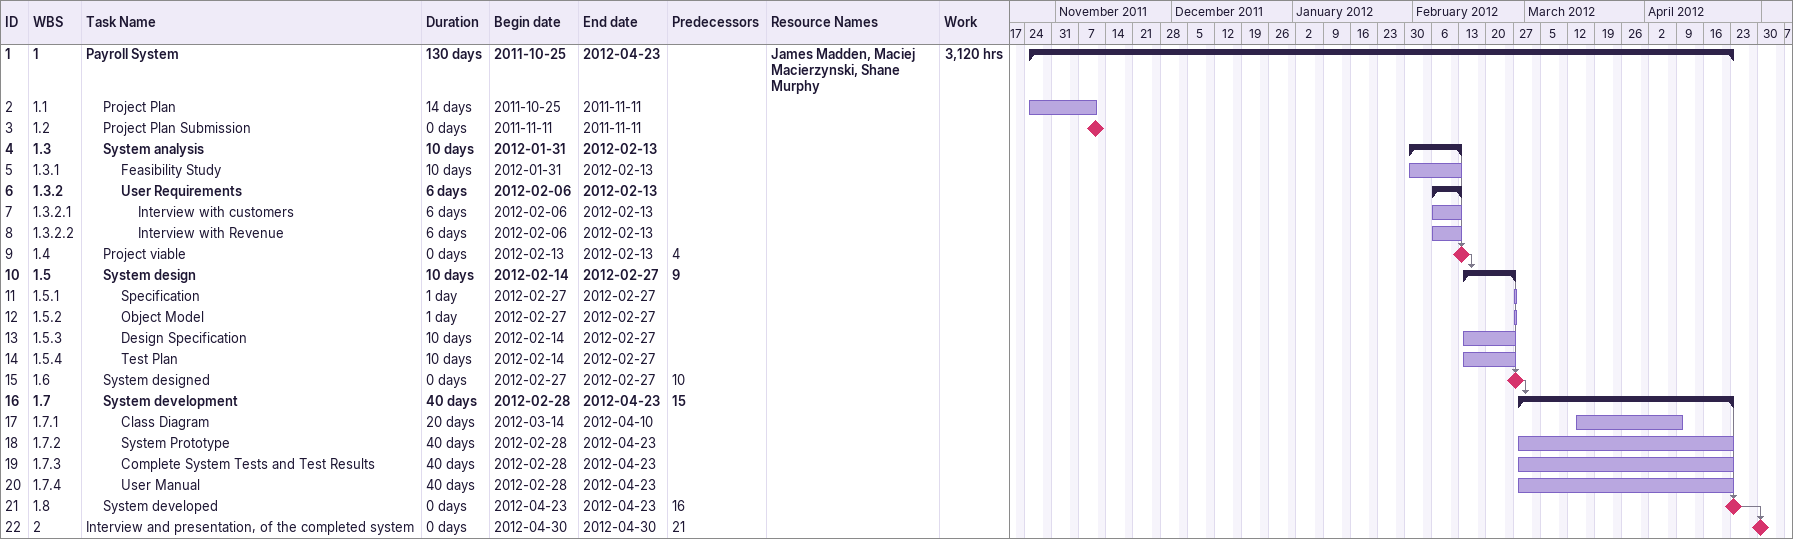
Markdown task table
| ID | WBS | Task | Duration | Start | Finish | Predecessors | Resources | Work (h) |
|---|---|---|---|---|---|---|---|---|
| 1 | 1 | **Payroll System** | 130d | 2011-10-25 | 2012-04-23 |  | James Madden, Maciej Macierzynski, Shane Murphy | 3120 |
| 2 | 1.1 | Project Plan | 14d | 2011-10-25 | 2011-11-11 |  |  |  |
| 3 | 1.2 | Project Plan Submission | 0d | 2011-11-11 | 2011-11-11 |  |  |  |
| 4 | 1.3 | **System analysis** | 10d | 2012-01-31 | 2012-02-13 |  |  |  |
| 5 | 1.3.1 | Feasibility Study | 10d | 2012-01-31 | 2012-02-13 |  |  |  |
| 6 | 1.3.2 | **User Requirements** | 6d | 2012-02-06 | 2012-02-13 |  |  |  |
| 7 | 1.3.2.1 | Interview with customers | 6d | 2012-02-06 | 2012-02-13 |  |  |  |
| 8 | 1.3.2.2 | Interview with Revenue | 6d | 2012-02-06 | 2012-02-13 |  |  |  |
| 9 | 1.4 | Project viable | 0d | 2012-02-13 | 2012-02-13 | 4 |  |  |
| 10 | 1.5 | **System design** | 10d | 2012-02-14 | 2012-02-27 | 9 |  |  |
| 11 | 1.5.1 | Specification | 1d | 2012-02-27 | 2012-02-27 |  |  |  |
| 12 | 1.5.2 | Object Model | 1d | 2012-02-27 | 2012-02-27 |  |  |  |
| 13 | 1.5.3 | Design Specification | 10d | 2012-02-14 | 2012-02-27 |  |  |  |
| 14 | 1.5.4 | Test Plan | 10d | 2012-02-14 | 2012-02-27 |  |  |  |
| 15 | 1.6 | System designed | 0d | 2012-02-27 | 2012-02-27 | 10 |  |  |
| 16 | 1.7 | **System development** | 40d | 2012-02-28 | 2012-04-23 | 15 |  |  |
| 17 | 1.7.1 | Class Diagram | 20d | 2012-03-14 | 2012-04-10 |  |  |  |
| 18 | 1.7.2 | System Prototype | 40d | 2012-02-28 | 2012-04-23 |  |  |  |
| 19 | 1.7.3 | Complete System Tests and Test Results | 40d | 2012-02-28 | 2012-04-23 |  |  |  |
| 20 | 1.7.4 | User Manual | 40d | 2012-02-28 | 2012-04-23 |  |  |  |
| 21 | 1.8 | System developed | 0d | 2012-04-23 | 2012-04-23 | 16 |  |  |
| 22 | 2 | Interview and presentation, of the completed system | 0d | 2012-04-30 | 2012-04-30 | 21 |  |  |
